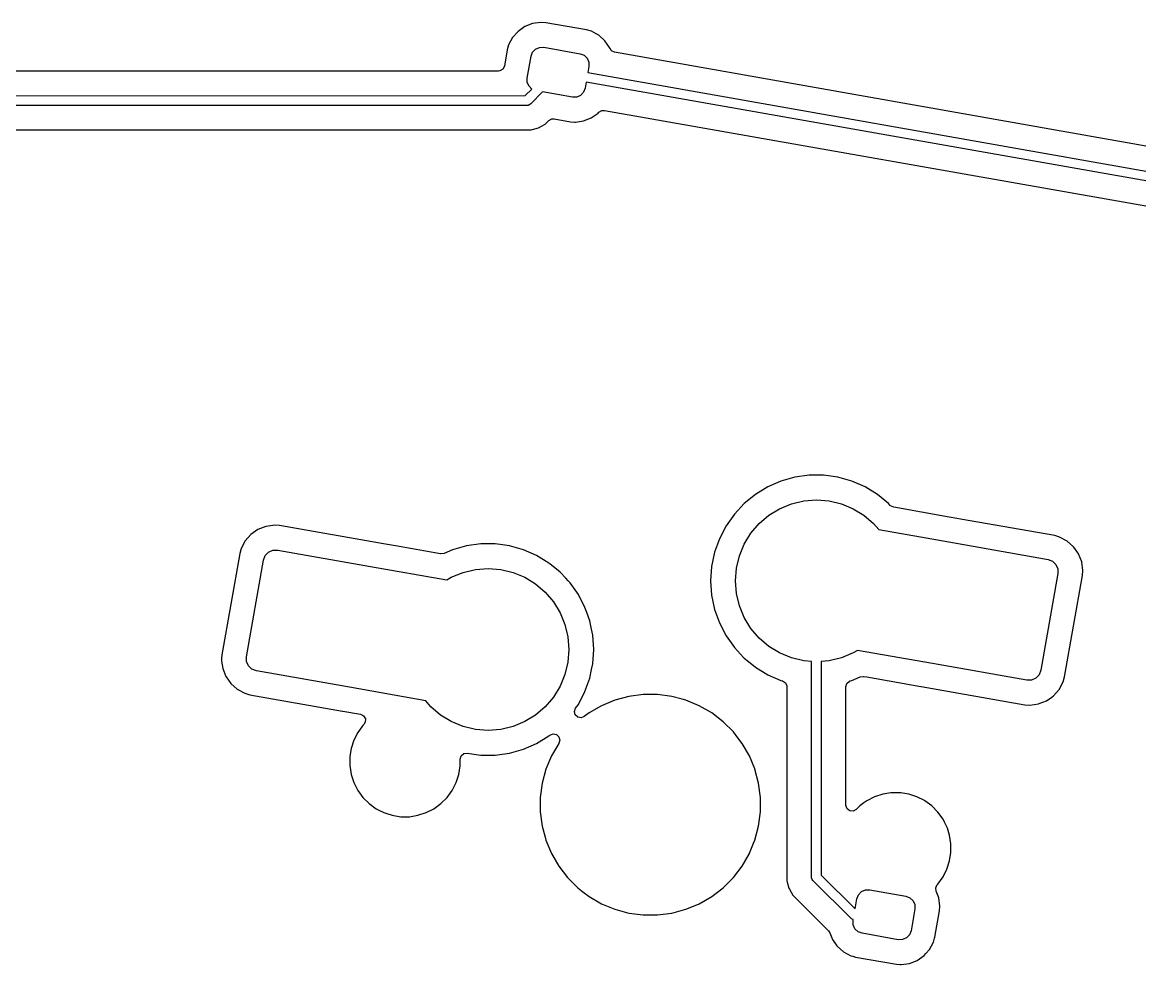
# Model space of a CAD drawing. Header units: millimetres. Extents: x 46 to 4458, y 59 to 1499.
# Drawn here: x 1741.09 to 1763.87, y 901.8 to 921 of the extents above; entities that cross this region are included whole.
import ezdxf

# ---------------------------------------------------------------- set-up
doc = ezdxf.new("R2010")
doc.units = ezdxf.units.MM
doc.layers.add('BLACK', color=7, linetype='Continuous')

msp = doc.modelspace()

# ---------------------------------------------------------------- linework, layer by layer
at = {"layer": 'BLACK', "linetype": 'Continuous'}
for p, q in [((1751.66308, 920.99945), (1751.49528, 920.97487)), ((1751.76269, 920.9922), (1751.66308, 920.99945)), ((1752.59652, 920.84517), (1751.76269, 920.9922)), ((1751.19873, 920.81498), (1751.08599, 920.68829)), ((1751.19874, 920.81498), (1751.19873, 920.81498)), ((1751.33766, 920.91226), (1751.19874, 920.81498)), ((1751.49527, 920.97487), (1751.33766, 920.91226)), ((1751.49528, 920.97487), (1751.49527, 920.97487)), ((1752.59654, 920.84517), (1752.59652, 920.84517)), ((1752.69261, 920.81792), (1752.59654, 920.84517)), ((1752.69262, 920.81792), (1752.69261, 920.81792)), ((1752.69261, 920.81792), (1752.69261, 920.81792)), ((1752.7903, 920.76525), (1752.69262, 920.81792)), ((1752.8419, 920.73743), (1752.7903, 920.76525)), ((1751.00549, 920.539), (1750.97825, 920.44293)), ((1751.08599, 920.68829), (1751.00549, 920.53901)), ((1751.00549, 920.53901), (1751.00549, 920.539)), ((1752.96859, 920.62468), (1752.8419, 920.73743)), ((1753.06587, 920.48575), (1752.96859, 920.62468)), ((1752.96859, 920.62468), (1752.96859, 920.62468)), ((1750.97824, 920.44291), (1750.91952, 920.10986)), ((1750.97825, 920.44293), (1750.97824, 920.44291)), ((1751.3846, 919.86523), (1751.46274, 920.30839)), ((1751.46274, 920.30839), (1751.49456, 920.39021)), ((1751.49456, 920.39021), (1751.55527, 920.45363)), ((1751.55527, 920.45363), (1751.63563, 920.48899)), ((1751.63563, 920.48899), (1751.7234, 920.4909)), ((1751.7234, 920.4909), (1752.462, 920.36067)), ((1752.462, 920.36067), (1752.54382, 920.32885)), ((1752.54382, 920.32885), (1752.60724, 920.26814)), ((1753.07395, 920.4654), (1753.06587, 920.48575)), ((1753.06587, 920.48575), (1753.06587, 920.48575)), ((1753.06587, 920.48575), (1753.06587, 920.48575)), ((1753.10506, 920.42009), (1753.07395, 920.4654)), ((1753.16766, 920.38906), (1753.10506, 920.42009)), ((1769.8306, 917.45094), (1753.16766, 920.38906)), ((1750.91952, 920.10986), (1750.88849, 920.04725)), ((1752.60724, 920.26814), (1752.6426, 920.18779)), ((1752.64451, 920.10002), (1752.62248, 919.97504)), ((1752.6426, 920.18779), (1752.64451, 920.10002)), ((1750.7974, 920.00739), (1733.21562, 920.00739)), ((1750.82854, 920.01136), (1750.7974, 920.00739)), ((1750.88849, 920.04725), (1750.82854, 920.01136)), ((1751.38652, 919.77746), (1751.3846, 919.86523)), ((1752.62248, 919.97504), (1770.20137, 916.87586)), ((1751.34616, 919.50688), (1751.48006, 919.64141)), ((1751.42188, 919.6971), (1751.38652, 919.77746)), ((1751.48006, 919.64141), (1751.42188, 919.6971)), ((1752.56637, 919.65685), (1752.53455, 919.57503)), ((1752.58808, 919.77997), (1752.56637, 919.65685)), ((1770.16698, 916.68079), (1752.58808, 919.77997)), ((1732.75062, 919.50503), (1751.34616, 919.50688)), ((1751.69968, 919.5812), (1751.45578, 919.33618)), ((1752.30572, 919.47434), (1751.69968, 919.5812)), ((1752.39349, 919.47626), (1752.30572, 919.47434)), ((1752.47385, 919.51161), (1752.39349, 919.47626)), ((1752.53455, 919.57503), (1752.47385, 919.51161)), ((1751.40458, 919.30881), (1732.75062, 919.30695)), ((1751.44063, 919.32374), (1751.40458, 919.30881)), ((1751.45578, 919.33618), (1751.44063, 919.32374)), ((1752.84494, 919.16663), (1752.90421, 919.20362)), ((1752.90421, 919.20362), (1752.9591, 919.20631)), ((1752.9591, 919.20631), (1769.62204, 916.26818)), ((1751.75379, 918.92637), (1751.82467, 918.99725)), ((1751.82467, 918.99725), (1751.88599, 919.03074)), ((1751.88599, 919.03074), (1751.93388, 919.03169)), ((1751.93388, 919.03169), (1752.26642, 918.97305)), ((1752.26642, 918.97305), (1752.34611, 918.96724)), ((1752.34611, 918.96724), (1752.36603, 918.96579)), ((1752.36603, 918.96579), (1752.36603, 918.96579)), ((1752.36603, 918.96579), (1752.36604, 918.96579)), ((1752.36604, 918.96579), (1752.53384, 918.99037)), ((1752.53384, 918.99037), (1752.69146, 919.05299)), ((1752.69146, 919.05299), (1752.83038, 919.15027)), ((1752.83038, 919.15027), (1752.84494, 919.16663)), ((1733.21562, 918.80639), (1751.2984, 918.80639)), ((1751.2984, 918.80639), (1751.29842, 918.80639)), ((1751.29842, 918.80639), (1751.30601, 918.80639)), ((1751.30601, 918.80639), (1751.46412, 918.80639)), ((1751.46412, 918.80639), (1751.46413, 918.80639)), ((1751.46413, 918.80639), (1751.61685, 918.84731)), ((1751.61685, 918.84731), (1751.67574, 918.88131)), ((1751.67574, 918.88131), (1751.75379, 918.92637)), ((1756.5584, 911.65189), (1756.28857, 911.53469)), ((1756.84169, 911.73127), (1756.5584, 911.65189)), ((1757.13315, 911.77133), (1756.84169, 911.73127)), ((1756.84169, 911.73127), (1756.84169, 911.73127)), ((1757.42735, 911.77133), (1757.13315, 911.77133)), ((1757.13315, 911.77133), (1757.13315, 911.77133)), ((1757.57307, 911.7513), (1757.42735, 911.77133)), ((1757.42735, 911.77133), (1757.42735, 911.77133)), ((1757.7188, 911.73127), (1757.57307, 911.7513)), ((1757.71881, 911.73127), (1757.7188, 911.73127)), ((1757.7188, 911.73127), (1757.7188, 911.73127)), ((1758.00209, 911.65189), (1757.71881, 911.73127)), ((1758.27192, 911.53469), (1758.00209, 911.65189)), ((1756.28857, 911.53469), (1756.0372, 911.38183)), ((1756.28857, 911.53469), (1756.28857, 911.53469)), ((1758.27193, 911.53469), (1758.27192, 911.53469)), ((1758.52329, 911.38183), (1758.27193, 911.53469)), ((1755.80899, 911.19617), (1755.60818, 910.98115)), ((1756.0372, 911.38183), (1755.80899, 911.19617)), ((1756.77037, 911.19007), (1757.02213, 911.25051)), ((1757.02213, 911.25051), (1757.28025, 911.27083)), ((1757.28025, 911.27083), (1757.53837, 911.25051)), ((1757.53837, 911.25051), (1757.79013, 911.19007)), ((1758.7515, 911.19617), (1758.52329, 911.38183)), ((1758.75151, 911.19616), (1758.7515, 911.19617)), ((1758.78725, 911.1579), (1758.75151, 911.19616)), ((1758.75151, 911.19616), (1758.75151, 911.19616)), ((1755.60818, 910.98115), (1755.43853, 910.74081)), ((1756.3104, 910.9557), (1756.53116, 911.09099)), ((1756.53116, 911.09099), (1756.77037, 911.19007)), ((1757.79013, 911.19007), (1758.02933, 911.09099)), ((1758.02933, 911.09099), (1758.25009, 910.9557)), ((1758.79373, 911.15145), (1758.78725, 911.1579)), ((1758.85633, 911.12043), (1758.79373, 911.15145)), ((1759.98631, 910.92118), (1758.85633, 911.12043)), ((1746.19711, 910.75153), (1746.05824, 910.73119)), ((1746.23183, 910.75662), (1746.19711, 910.75153)), ((1746.33488, 910.74911), (1746.23183, 910.75662)), ((1746.23183, 910.75662), (1746.23183, 910.75662)), ((1748.45166, 910.37587), (1746.33488, 910.74911)), ((1755.43853, 910.7408), (1755.30318, 910.47959)), ((1755.43853, 910.74081), (1755.43853, 910.7408)), ((1755.94537, 910.59067), (1756.11352, 910.78755)), ((1756.11352, 910.78755), (1756.3104, 910.9557)), ((1758.25009, 910.9557), (1758.44697, 910.78755)), ((1758.44697, 910.78755), (1758.55071, 910.66609)), ((1760.14086, 910.89393), (1759.98631, 910.92118)), ((1760.22098, 910.8798), (1760.14086, 910.89393)), ((1760.22099, 910.8798), (1760.22098, 910.8798)), ((1762.13896, 910.54161), (1760.22099, 910.8798)), ((1745.75148, 910.56579), (1745.63485, 910.43473)), ((1745.89519, 910.66642), (1745.75148, 910.56579)), ((1746.05824, 910.73119), (1745.89519, 910.66642)), ((1755.81009, 910.36991), (1755.94537, 910.59067)), ((1758.55071, 910.66609), (1759.98395, 910.41337)), ((1762.13897, 910.54161), (1762.13896, 910.54161)), ((1762.23837, 910.51342), (1762.13897, 910.54161)), ((1762.39279, 910.43015), (1762.23837, 910.51342)), ((1745.63485, 910.43473), (1745.55158, 910.2803)), ((1748.45167, 910.37586), (1748.45166, 910.37587)), ((1748.45223, 910.37576), (1748.45167, 910.37586)), ((1748.45224, 910.37576), (1748.45223, 910.37576)), ((1748.69748, 910.33252), (1748.45224, 910.37576)), ((1749.6203, 910.1698), (1748.69748, 910.33252)), ((1750.14709, 910.33252), (1749.86381, 910.25315)), ((1750.1471, 910.33252), (1750.14709, 910.33252)), ((1750.43855, 910.37258), (1750.1471, 910.33252)), ((1750.43856, 910.37258), (1750.43855, 910.37258)), ((1750.73275, 910.37258), (1750.43856, 910.37258)), ((1750.87848, 910.35255), (1750.73275, 910.37258)), ((1750.73275, 910.37258), (1750.73275, 910.37258)), ((1751.02421, 910.33252), (1750.87848, 910.35255)), ((1751.3075, 910.25315), (1751.02421, 910.33252)), ((1751.02421, 910.33252), (1751.02421, 910.33252)), ((1751.02421, 910.33252), (1751.02421, 910.33252)), ((1755.30318, 910.47959), (1755.20466, 910.20239)), ((1755.71101, 910.1307), (1755.81009, 910.36991)), ((1759.98395, 910.41337), (1759.98395, 910.41337)), ((1759.98395, 910.41337), (1762.0028, 910.0574)), ((1762.3928, 910.43015), (1762.39279, 910.43015)), ((1762.39279, 910.43015), (1762.39279, 910.43015)), ((1762.39279, 910.43015), (1762.39279, 910.43015)), ((1762.52385, 910.31352), (1762.3928, 910.43015)), ((1762.54711, 910.2803), (1762.52385, 910.31352)), ((1762.52385, 910.31352), (1762.52385, 910.31352)), ((1745.52339, 910.18089), (1745.15873, 908.11279)), ((1745.55158, 910.2803), (1745.52339, 910.18092)), ((1745.52339, 910.18092), (1745.52339, 910.18089)), ((1745.55158, 910.2803), (1745.55158, 910.2803)), ((1746.0076, 910.04474), (1746.04296, 910.13565)), ((1746.04296, 910.13565), (1746.11041, 910.20612)), ((1746.11041, 910.20612), (1746.1997, 910.2454)), ((1746.1997, 910.2454), (1746.29722, 910.24753)), ((1746.29722, 910.24753), (1748.19297, 909.91326)), ((1749.6219, 910.16953), (1749.6203, 910.1698)), ((1749.69123, 910.17819), (1749.6219, 910.16953)), ((1749.86381, 910.25315), (1749.69123, 910.17819)), ((1751.57733, 910.13594), (1751.3075, 910.25315)), ((1751.8287, 909.98308), (1751.57733, 910.13594)), ((1751.57733, 910.13594), (1751.57733, 910.13594)), ((1755.20465, 910.20237), (1755.1448, 909.91434)), ((1755.20466, 910.20239), (1755.20465, 910.20237)), ((1755.65056, 909.87894), (1755.71101, 910.1307)), ((1762.0028, 910.0574), (1762.09372, 910.02204)), ((1762.62448, 910.16981), (1762.54711, 910.2803)), ((1762.62448, 910.1698), (1762.62448, 910.16981)), ((1762.68925, 910.00676), (1762.62448, 910.1698)), ((1762.62448, 910.1698), (1762.62448, 910.1698)), ((1745.66031, 908.07513), (1746.0076, 910.04474)), ((1748.19297, 909.91326), (1748.19297, 909.91326)), ((1748.19297, 909.91326), (1749.74939, 909.63882)), ((1750.07578, 909.79132), (1750.32754, 909.85177)), ((1750.32754, 909.85177), (1750.58565, 909.87208)), ((1750.58565, 909.87208), (1750.84377, 909.85177)), ((1750.84377, 909.85177), (1751.09553, 909.79132)), ((1751.84609, 909.96894), (1751.8287, 909.98308)), ((1751.8287, 909.98308), (1751.8287, 909.98308)), ((1751.8287, 909.98308), (1751.8287, 909.98308)), ((1752.05691, 909.79742), (1751.84609, 909.96894)), ((1755.1448, 909.91434), (1755.12472, 909.62083)), ((1755.1448, 909.91434), (1755.1448, 909.91434)), ((1755.63025, 909.62083), (1755.65056, 909.87894)), ((1762.09372, 910.02204), (1762.16418, 909.95459)), ((1762.16418, 909.95459), (1762.20347, 909.8653)), ((1762.20347, 909.8653), (1762.20559, 909.76778)), ((1762.71468, 909.83317), (1762.68925, 910.00676)), ((1762.68925, 910.00676), (1762.68925, 910.00676)), ((1762.68925, 910.00676), (1762.68925, 910.00676)), ((1762.70717, 909.73012), (1762.71468, 909.83317)), ((1749.74939, 909.63882), (1749.83657, 909.69224)), ((1749.83657, 909.69224), (1750.07578, 909.79132)), ((1751.09553, 909.79132), (1751.33474, 909.69224)), ((1751.33474, 909.69224), (1751.5555, 909.55696)), ((1752.17156, 909.67466), (1752.05691, 909.79742)), ((1752.05691, 909.79742), (1752.05691, 909.79742)), ((1752.05691, 909.79742), (1752.05691, 909.79742)), ((1752.22184, 909.62083), (1752.17156, 909.67466)), ((1752.25772, 909.5824), (1752.22184, 909.62083)), ((1755.12472, 909.62083), (1755.1448, 909.32732)), ((1755.65056, 909.36271), (1755.63025, 909.62083)), ((1762.20559, 909.76778), (1761.8583, 907.79817)), ((1762.34251, 907.66201), (1762.70717, 909.73012)), ((1751.5555, 909.55696), (1751.75238, 909.38881)), ((1751.75238, 909.38881), (1751.92053, 909.19193)), ((1752.42737, 909.34206), (1752.25772, 909.5824)), ((1751.92053, 909.19193), (1752.05581, 908.97116)), ((1752.42738, 909.34206), (1752.42737, 909.34206)), ((1752.42737, 909.34206), (1752.42737, 909.34206)), ((1752.56273, 909.08084), (1752.42738, 909.34206)), ((1755.1448, 909.32732), (1755.1448, 909.32731)), ((1755.1448, 909.32731), (1755.20465, 909.03928)), ((1755.71101, 909.11095), (1755.65056, 909.36271)), ((1752.05581, 908.97116), (1752.1549, 908.73196)), ((1752.59951, 908.97733), (1752.56273, 909.08084)), ((1752.66124, 908.80364), (1752.59951, 908.97733)), ((1755.20465, 909.03928), (1755.20466, 909.03927)), ((1755.20466, 909.03927), (1755.30318, 908.76206)), ((1755.81009, 908.87174), (1755.71101, 909.11095)), ((1752.1549, 908.73196), (1752.21534, 908.4802)), ((1752.66125, 908.80362), (1752.66124, 908.80364)), ((1752.69595, 908.63662), (1752.66125, 908.80362)), ((1755.30318, 908.76206), (1755.43853, 908.50085)), ((1755.94537, 908.65098), (1755.81009, 908.87174)), ((1752.21534, 908.4802), (1752.23565, 908.22208)), ((1752.7211, 908.51559), (1752.69595, 908.63662)), ((1752.74118, 908.22208), (1752.7211, 908.51559)), ((1755.43853, 908.50085), (1755.43853, 908.50084)), ((1755.43853, 908.50084), (1755.60818, 908.2605)), ((1756.11352, 908.4541), (1755.94537, 908.65098)), ((1755.60818, 908.2605), (1755.60818, 908.2605)), ((1755.60818, 908.2605), (1755.79442, 908.06109)), ((1756.3104, 908.28595), (1756.11352, 908.4541)), ((1756.53116, 908.15067), (1756.3104, 908.28595)), ((1745.15331, 908.0384), (1745.15122, 908.00974)), ((1745.15122, 908.00974), (1745.1548, 907.9853)), ((1745.15873, 908.11278), (1745.15331, 908.0384)), ((1745.15873, 908.11279), (1745.15873, 908.11278)), ((1745.66244, 907.9776), (1745.66031, 908.07513)), ((1752.23565, 908.22208), (1752.21534, 907.96396)), ((1752.7211, 907.92857), (1752.74118, 908.22208)), ((1755.79442, 908.06109), (1755.80899, 908.04549)), ((1755.80899, 908.04549), (1755.89322, 907.97696)), ((1756.77037, 908.05158), (1756.53116, 908.15067)), ((1757.02213, 907.99114), (1756.77037, 908.05158)), ((1757.79013, 908.05158), (1757.53837, 907.99114)), ((1758.02933, 908.15067), (1757.79013, 908.05158)), ((1758.11651, 908.20409), (1758.02933, 908.15067)), ((1759.64831, 907.93399), (1758.11651, 908.20409)), ((1745.1548, 907.9853), (1745.17665, 907.83614)), ((1745.17665, 907.83614), (1745.2414, 907.67315)), ((1745.70172, 907.88832), (1745.66244, 907.9776)), ((1745.77218, 907.82087), (1745.70172, 907.88832)), ((1745.8631, 907.78551), (1745.77218, 907.82087)), ((1747.75885, 907.45124), (1745.8631, 907.78551)), ((1752.21534, 907.96396), (1752.1549, 907.7122)), ((1752.66125, 907.64054), (1752.69761, 907.8155)), ((1752.69761, 907.8155), (1752.7211, 907.92857)), ((1755.89322, 907.97696), (1756.0372, 907.85983)), ((1756.0372, 907.85983), (1756.0372, 907.85983)), ((1756.0372, 907.85983), (1756.0372, 907.85983)), ((1756.0372, 907.85983), (1756.28857, 907.70697)), ((1757.18077, 907.97866), (1757.02213, 907.99114)), ((1757.18217, 903.56878), (1757.18077, 907.97866)), ((1757.53837, 907.99114), (1757.37885, 907.97859)), ((1757.37885, 907.97859), (1757.38024, 903.62716)), ((1761.56868, 907.59538), (1759.64831, 907.93399)), ((1759.64831, 907.93399), (1759.64831, 907.93399)), ((1761.8583, 907.79817), (1761.82294, 907.70725)), ((1745.2414, 907.67315), (1745.24142, 907.6731)), ((1745.24142, 907.6731), (1745.24918, 907.66201)), ((1745.24918, 907.66201), (1745.34205, 907.52939)), ((1752.1549, 907.7122), (1752.05581, 907.473)), ((1752.56273, 907.36332), (1752.66125, 907.64053)), ((1752.66125, 907.64053), (1752.66125, 907.64054)), ((1752.66125, 907.64053), (1752.66125, 907.64053)), ((1756.28857, 907.70697), (1756.28857, 907.70696)), ((1756.28857, 907.70696), (1756.55841, 907.58976)), ((1756.55841, 907.58976), (1756.5892, 907.58113)), ((1756.5892, 907.58113), (1756.64844, 907.54409)), ((1757.90043, 907.52877), (1757.95324, 907.57452)), ((1757.95324, 907.57452), (1757.9713, 907.58113)), ((1757.9713, 907.58113), (1758.00209, 907.58976)), ((1758.00209, 907.58976), (1758.17467, 907.66472)), ((1758.17467, 907.66472), (1758.244, 907.67338)), ((1758.244, 907.67338), (1758.2456, 907.6731)), ((1758.2456, 907.6731), (1758.30854, 907.66201)), ((1758.30854, 907.66201), (1759.40738, 907.46825)), ((1761.66621, 907.5975), (1761.56868, 907.59538)), ((1761.75549, 907.63679), (1761.66621, 907.5975)), ((1761.82294, 907.70725), (1761.75549, 907.63679)), ((1762.23105, 907.40818), (1762.31432, 907.5626)), ((1762.31432, 907.5626), (1762.34251, 907.66201)), ((1745.34205, 907.52939), (1745.34205, 907.52939)), ((1745.34205, 907.52939), (1745.4731, 907.41276)), ((1745.4731, 907.41276), (1745.47311, 907.41276)), ((1745.47311, 907.41276), (1745.47311, 907.41276)), ((1745.47311, 907.41276), (1745.47311, 907.41275)), ((1745.47311, 907.41275), (1745.62753, 907.32949)), ((1745.62753, 907.32949), (1745.72694, 907.3013)), ((1749.31519, 907.17682), (1747.75885, 907.45124)), ((1747.75885, 907.45124), (1747.75885, 907.45124)), ((1752.05581, 907.473), (1751.92053, 907.25223)), ((1752.42738, 907.1021), (1752.56273, 907.36332)), ((1756.64844, 907.54409), (1756.67826, 907.4809)), ((1756.67826, 907.4809), (1756.67975, 907.46173)), ((1756.67975, 907.46173), (1756.67975, 903.67496)), ((1757.88075, 907.46173), (1757.90043, 907.52877)), ((1757.88075, 905.04922), (1757.88075, 907.46173)), ((1759.40738, 907.46825), (1759.40738, 907.46825)), ((1759.40738, 907.46825), (1759.41366, 907.46714)), ((1759.41366, 907.46714), (1759.41367, 907.46714)), ((1759.41367, 907.46714), (1761.53102, 907.0938)), ((1762.11442, 907.27712), (1762.23105, 907.40818)), ((1745.72694, 907.3013), (1747.6185, 906.96777)), ((1749.41893, 907.05535), (1749.31519, 907.17682)), ((1751.92053, 907.25223), (1751.75238, 907.05535)), ((1752.37202, 907.02368), (1752.42738, 907.1021)), ((1753.17371, 907.18892), (1752.90191, 907.07634)), ((1753.45791, 907.26507), (1753.17371, 907.18892)), ((1753.74959, 907.30347), (1753.45791, 907.26507)), ((1753.7496, 907.30347), (1753.74959, 907.30347)), ((1753.74959, 907.30347), (1753.74959, 907.30347)), ((1754.04381, 907.30347), (1753.7496, 907.30347)), ((1754.04382, 907.30347), (1754.04381, 907.30347)), ((1754.3355, 907.26507), (1754.04382, 907.30347)), ((1754.04382, 907.30347), (1754.04382, 907.30347)), ((1754.54083, 907.21005), (1754.3355, 907.26507)), ((1754.3355, 907.26507), (1754.3355, 907.26507)), ((1754.3355, 907.26507), (1754.3355, 907.26507)), ((1754.6197, 907.18892), (1754.54083, 907.21005)), ((1754.8915, 907.07634), (1754.6197, 907.18892)), ((1761.63407, 907.08629), (1761.80766, 907.11172)), ((1761.80766, 907.11172), (1761.82569, 907.11888)), ((1761.82569, 907.11888), (1761.97071, 907.17649)), ((1761.97071, 907.17649), (1762.08105, 907.25375)), ((1762.08105, 907.25375), (1762.11442, 907.27712)), ((1747.6185, 906.96777), (1747.61851, 906.96776)), ((1747.61851, 906.96776), (1747.62479, 906.96666)), ((1747.62479, 906.96666), (1747.6248, 906.96666)), ((1747.6248, 906.96666), (1747.9877, 906.90267)), ((1747.9877, 906.90267), (1748.0503, 906.87164)), ((1748.0503, 906.87164), (1748.0862, 906.81169)), ((1749.61581, 906.8872), (1749.41893, 907.05535)), ((1749.83657, 906.75192), (1749.61581, 906.8872)), ((1751.5555, 906.8872), (1751.33474, 906.75192)), ((1751.75238, 907.05535), (1751.5555, 906.8872)), ((1752.34954, 906.95955), (1752.37202, 907.02368)), ((1752.36521, 906.89146), (1752.34954, 906.95955)), ((1752.41519, 906.84264), (1752.36521, 906.89146)), ((1752.64711, 906.92922), (1752.54881, 906.8538)), ((1752.90189, 907.07633), (1752.64711, 906.92923)), ((1752.64711, 906.92923), (1752.64711, 906.92922)), ((1752.90191, 907.07634), (1752.90189, 907.07633)), ((1754.89151, 907.07633), (1754.8915, 907.07634)), ((1755.14629, 906.92923), (1754.89151, 907.07633)), ((1755.1463, 906.92923), (1755.14629, 906.92923)), ((1755.1463, 906.92922), (1755.1463, 906.92923)), ((1755.14631, 906.92922), (1755.1463, 906.92922)), ((1755.37971, 906.75012), (1755.14631, 906.92922)), ((1755.14631, 906.92922), (1755.14631, 906.92922)), ((1761.53102, 907.0938), (1761.63407, 907.08629)), ((1748.01529, 906.64675), (1747.93127, 906.53109)), ((1748.0354, 906.67442), (1748.01529, 906.64675)), ((1748.05385, 906.69287), (1748.0354, 906.67442)), ((1748.0354, 906.67442), (1748.0354, 906.67442)), ((1748.0354, 906.67442), (1748.0354, 906.67442)), ((1748.08398, 906.74186), (1748.05385, 906.69287)), ((1748.0862, 906.81169), (1748.08398, 906.74186)), ((1750.07578, 906.65284), (1749.83657, 906.75192)), ((1750.32754, 906.59239), (1750.07578, 906.65284)), ((1751.09553, 906.65284), (1750.84377, 906.59239)), ((1751.33474, 906.75192), (1751.09553, 906.65284)), ((1752.48364, 906.82861), (1752.41519, 906.84264)), ((1752.54881, 906.8538), (1752.48364, 906.82861)), ((1755.37972, 906.75012), (1755.37971, 906.75012)), ((1755.58775, 906.54209), (1755.37972, 906.75012)), ((1747.93127, 906.53109), (1747.85084, 906.37325)), ((1750.58565, 906.57208), (1750.32754, 906.59239)), ((1750.84377, 906.59239), (1750.58565, 906.57208)), ((1751.57734, 906.30822), (1751.8287, 906.46108)), ((1751.8287, 906.46108), (1751.84629, 906.47539)), ((1751.84629, 906.47539), (1751.91071, 906.50243)), ((1751.91071, 906.50243), (1751.97953, 906.49035)), ((1751.97953, 906.49035), (1752.03089, 906.44298)), ((1752.03089, 906.44298), (1752.04849, 906.37536)), ((1755.58776, 906.54208), (1755.58775, 906.54209)), ((1755.6798, 906.42212), (1755.58776, 906.54208)), ((1755.76686, 906.30867), (1755.6798, 906.42212)), ((1747.7961, 906.20476), (1747.77777, 906.08904)), ((1747.85084, 906.37324), (1747.7961, 906.20476)), ((1747.85084, 906.37325), (1747.85084, 906.37324)), ((1751.02421, 906.11164), (1751.30749, 906.19101)), ((1751.30749, 906.19101), (1751.57734, 906.30822)), ((1752.02655, 906.30868), (1751.87945, 906.05388)), ((1752.02766, 906.31033), (1752.02655, 906.30868)), ((1752.02785, 906.31092), (1752.02766, 906.31033)), ((1752.02858, 906.31218), (1752.02785, 906.31092)), ((1752.04849, 906.37536), (1752.0283, 906.31234)), ((1752.0283, 906.31234), (1752.02858, 906.31218)), ((1755.76686, 906.30866), (1755.76686, 906.30867)), ((1755.91396, 906.05388), (1755.76686, 906.30866)), ((1747.77777, 906.08904), (1747.76838, 906.02978)), ((1747.76838, 906.02978), (1747.76838, 905.85262)), ((1750.01938, 905.98699), (1750.03907, 906.05403)), ((1750.01938, 905.85262), (1750.01938, 905.98699)), ((1750.03907, 906.05403), (1750.09187, 906.09978)), ((1750.09187, 906.09978), (1750.16026, 906.10983)), ((1750.16026, 906.10983), (1750.39209, 906.07797)), ((1750.39209, 906.07797), (1750.43855, 906.07158)), ((1750.43855, 906.07158), (1750.43856, 906.07158)), ((1750.43856, 906.07158), (1750.73275, 906.07158)), ((1750.73275, 906.07158), (1750.77921, 906.07797)), ((1750.77921, 906.07797), (1751.02421, 906.11164)), ((1751.87944, 906.05386), (1751.76686, 905.78206)), ((1751.87945, 906.05388), (1751.87944, 906.05386)), ((1755.91397, 906.05386), (1755.91396, 906.05388)), ((1756.023, 905.79065), (1755.91397, 906.05386)), ((1747.76838, 905.85262), (1747.77339, 905.821)), ((1747.77339, 905.821), (1747.7961, 905.67765)), ((1749.99167, 905.67765), (1750.01938, 905.85262)), ((1751.76686, 905.78206), (1751.69071, 905.49787)), ((1756.02655, 905.78206), (1756.023, 905.79065)), ((1756.1027, 905.49787), (1756.02655, 905.78206)), ((1747.7961, 905.67765), (1747.85084, 905.50916)), ((1747.85084, 905.50916), (1747.85084, 905.50916)), ((1747.85084, 905.50916), (1747.92389, 905.3658)), ((1749.8565, 905.35131), (1749.93692, 905.50916)), ((1749.93692, 905.50916), (1749.99167, 905.67765)), ((1747.92389, 905.3658), (1747.93127, 905.35131)), ((1747.93127, 905.35131), (1748.0354, 905.20799)), ((1749.75236, 905.20799), (1749.8565, 905.35131)), ((1751.69071, 905.49787), (1751.65231, 905.20619)), ((1756.1411, 905.20618), (1756.1027, 905.49787)), ((1758.63597, 905.27472), (1758.46749, 905.21998)), ((1758.79836, 905.30044), (1758.63597, 905.27472)), ((1758.81095, 905.30244), (1758.79836, 905.30044)), ((1758.98811, 905.30244), (1758.81095, 905.30244)), ((1759.0007, 905.30044), (1758.98811, 905.30244)), ((1759.16308, 905.27472), (1759.0007, 905.30044)), ((1759.33157, 905.21998), (1759.16308, 905.27472)), ((1748.0354, 905.20799), (1748.16067, 905.08272)), ((1748.16067, 905.08272), (1748.30399, 904.97859)), ((1749.48377, 904.97859), (1749.6271, 905.08272)), ((1749.6271, 905.08272), (1749.75236, 905.20799)), ((1751.65231, 905.20619), (1751.6523, 905.20617)), ((1751.6523, 905.20617), (1751.6523, 904.91197)), ((1756.1411, 904.91196), (1756.1411, 905.20618)), ((1757.88106, 905.04037), (1757.88075, 905.04922)), ((1758.24986, 905.09612), (1758.16631, 905.03542)), ((1758.30964, 905.13955), (1758.24986, 905.09612)), ((1758.46748, 905.21998), (1758.30964, 905.13955)), ((1758.46749, 905.21998), (1758.46748, 905.21998)), ((1759.48246, 905.14309), (1759.33157, 905.21998)), ((1759.33157, 905.21998), (1759.33157, 905.21998)), ((1759.48942, 905.13955), (1759.48246, 905.14309)), ((1759.63274, 905.03542), (1759.48942, 905.13955)), ((1748.30399, 904.97859), (1748.35741, 904.95137)), ((1748.35741, 904.95137), (1748.46184, 904.89816)), ((1748.46184, 904.89816), (1748.46184, 904.89816)), ((1748.46184, 904.89816), (1748.52244, 904.87847)), ((1748.52244, 904.87847), (1748.63033, 904.84342)), ((1748.63033, 904.84342), (1748.8053, 904.8157)), ((1748.98246, 904.8157), (1749.15744, 904.84342)), ((1749.15744, 904.84342), (1749.32592, 904.89816)), ((1749.32592, 904.89816), (1749.48377, 904.97859)), ((1751.6523, 904.91197), (1751.65231, 904.91195)), ((1751.65231, 904.91195), (1751.69067, 904.62057)), ((1756.1027, 904.62027), (1756.1411, 904.91196)), ((1757.90548, 904.97491), (1757.88106, 905.04037)), ((1757.96141, 904.93303), (1757.90548, 904.97491)), ((1758.03111, 904.92805), (1757.96141, 904.93303)), ((1758.09243, 904.96154), (1758.03111, 904.92805)), ((1758.16631, 905.03542), (1758.09243, 904.96154)), ((1758.16631, 905.03542), (1758.16631, 905.03542)), ((1758.16631, 905.03542), (1758.16631, 905.03542)), ((1759.75801, 904.91015), (1759.63274, 905.03542)), ((1759.86214, 904.76683), (1759.75801, 904.91015)), ((1748.8053, 904.8157), (1748.8053, 904.8157)), ((1748.8053, 904.8157), (1748.98246, 904.8157)), ((1748.98246, 904.8157), (1748.98246, 904.8157)), ((1751.69067, 904.62057), (1751.69071, 904.62027)), ((1751.69071, 904.62027), (1751.75, 904.39897)), ((1756.02655, 904.33608), (1756.1027, 904.62027)), ((1759.8953, 904.70174), (1759.86214, 904.76683)), ((1759.89531, 904.70174), (1759.8953, 904.70174)), ((1759.94257, 904.60898), (1759.89531, 904.70174)), ((1759.95193, 904.58017), (1759.94257, 904.60898)), ((1759.94257, 904.60898), (1759.94257, 904.60898)), ((1751.75, 904.39897), (1751.76686, 904.33608)), ((1759.99731, 904.44049), (1759.95193, 904.58017)), ((1760.02503, 904.26552), (1759.99731, 904.44049)), ((1751.76686, 904.33608), (1751.87944, 904.06428)), ((1755.91656, 904.07052), (1756.00048, 904.27313)), ((1756.00048, 904.27313), (1756.02655, 904.33608)), ((1760.02503, 904.08836), (1760.02503, 904.26552)), ((1751.87944, 904.06428), (1751.87945, 904.06426)), ((1751.87945, 904.06426), (1752.02654, 903.80948)), ((1755.76686, 903.80947), (1755.91397, 904.06427)), ((1755.91397, 904.06427), (1755.91656, 904.07052)), ((1759.94257, 903.74489), (1759.99731, 903.91338)), ((1759.99731, 903.91338), (1760.02503, 904.08836)), ((1752.02654, 903.80948), (1752.02656, 903.80946)), ((1752.02656, 903.80946), (1752.20565, 903.57606)), ((1755.58775, 903.57606), (1755.76686, 903.80947)), ((1759.86214, 903.58705), (1759.94257, 903.74489)), ((1752.20565, 903.57606), (1752.20566, 903.57605)), ((1752.20566, 903.57605), (1752.41369, 903.36802)), ((1755.37972, 903.36802), (1755.58775, 903.57606)), ((1756.67975, 903.67496), (1756.67975, 903.67494)), ((1756.67975, 903.67494), (1756.67975, 903.50924)), ((1756.67975, 903.50924), (1756.67975, 903.50924)), ((1756.67975, 903.50924), (1756.68636, 903.48455)), ((1756.68636, 903.48455), (1756.72067, 903.35651)), ((1757.1971, 903.53273), (1757.18217, 903.56878)), ((1757.20954, 903.51758), (1757.1971, 903.53273)), ((1757.99508, 902.73476), (1757.20954, 903.51758)), ((1757.38024, 903.62716), (1758.07181, 902.93798)), ((1759.75801, 903.44372), (1759.86214, 903.58705)), ((1752.41369, 903.36802), (1752.41369, 903.36802)), ((1752.41369, 903.36802), (1752.52049, 903.28607)), ((1752.52049, 903.28607), (1752.64711, 903.18891)), ((1755.1463, 903.18891), (1755.37972, 903.36802)), ((1756.72067, 903.35651), (1756.72067, 903.3565)), ((1756.72067, 903.3565), (1756.72067, 903.3565)), ((1756.72067, 903.3565), (1756.73092, 903.33875)), ((1756.73092, 903.33875), (1756.73093, 903.33874)), ((1756.73093, 903.33874), (1756.79972, 903.21958)), ((1758.10808, 903.14367), (1758.1399, 903.22549)), ((1758.1399, 903.22549), (1758.20061, 903.28891)), ((1758.20061, 903.28891), (1758.28096, 903.32427)), ((1758.28096, 903.32427), (1758.36873, 903.32618)), ((1758.36873, 903.32618), (1759.10734, 903.19595)), ((1759.71328, 903.36911), (1759.74546, 903.43113)), ((1759.71974, 903.29954), (1759.71328, 903.36911)), ((1759.77382, 903.16342), (1759.71974, 903.29954)), ((1759.74546, 903.43113), (1759.7473, 903.43301)), ((1759.7473, 903.43301), (1759.75801, 903.44372)), ((1759.75801, 903.44372), (1759.75801, 903.44372)), ((1759.75801, 903.44372), (1759.75801, 903.44372)), ((1752.64711, 903.18891), (1752.64711, 903.18891)), ((1752.64711, 903.18891), (1752.90189, 903.04181)), ((1752.90189, 903.04181), (1752.90191, 903.0418)), ((1752.90191, 903.0418), (1753.17371, 902.92922)), ((1754.73951, 902.97885), (1754.8915, 903.0418)), ((1754.8915, 903.0418), (1754.8915, 903.04181)), ((1754.8915, 903.04181), (1754.89151, 903.04181)), ((1754.89151, 903.04181), (1755.1463, 903.18891)), ((1756.79972, 903.21958), (1756.79973, 903.21957)), ((1756.79973, 903.21957), (1756.9186, 903.10071)), ((1756.9186, 903.10071), (1756.9186, 903.1007)), ((1756.9186, 903.1007), (1757.52724, 902.49207)), ((1758.07181, 902.93798), (1758.10808, 903.14367)), ((1759.10734, 903.19595), (1759.18916, 903.16413)), ((1759.18916, 903.16413), (1759.25258, 903.10342)), ((1759.25258, 903.10342), (1759.28793, 903.02307)), ((1759.28793, 903.02307), (1759.28985, 902.9353)), ((1759.7984, 902.99561), (1759.77382, 903.16342)), ((1759.79114, 902.89599), (1759.7984, 902.99561)), ((1753.17371, 902.92922), (1753.17371, 902.92922)), ((1753.17371, 902.92922), (1753.17372, 902.92922)), ((1753.17372, 902.92922), (1753.4579, 902.85307)), ((1753.4579, 902.85307), (1753.7496, 902.81467)), ((1753.7496, 902.81467), (1753.74961, 902.81467)), ((1753.74961, 902.81467), (1754.0438, 902.81467)), ((1754.0438, 902.81467), (1754.04381, 902.81467)), ((1754.04381, 902.81467), (1754.3355, 902.85307)), ((1754.3355, 902.85307), (1754.61969, 902.92922)), ((1754.61969, 902.92922), (1754.73951, 902.97885)), ((1759.28985, 902.9353), (1759.21171, 902.49213)), ((1759.69621, 902.35761), (1759.79114, 902.89599)), ((1758.03113, 902.71982), (1757.99508, 902.73476)), ((1758.02994, 902.70051), (1758.0333, 902.71961)), ((1758.03185, 902.61274), (1758.02994, 902.70051)), ((1758.0333, 902.71961), (1758.03113, 902.71982)), ((1758.06721, 902.53238), (1758.03185, 902.61274)), ((1757.52724, 902.49207), (1757.5548, 902.45017)), ((1757.5548, 902.45017), (1757.60858, 902.31478)), ((1757.60858, 902.31478), (1757.60858, 902.31478)), ((1757.60858, 902.31478), (1757.60859, 902.31477)), ((1757.60859, 902.31477), (1757.69973, 902.1846)), ((1758.13063, 902.47168), (1758.06721, 902.53238)), ((1758.21245, 902.43986), (1758.13063, 902.47168)), ((1758.95105, 902.30962), (1758.21245, 902.43986)), ((1759.11918, 902.34689), (1759.03882, 902.31154)), ((1759.17989, 902.41031), (1759.11918, 902.34689)), ((1759.21171, 902.49213), (1759.17989, 902.41031)), ((1759.66896, 902.26152), (1759.69189, 902.34239)), ((1759.69189, 902.34239), (1759.6962, 902.3576)), ((1759.6962, 902.3576), (1759.69621, 902.35761)), ((1759.6962, 902.3576), (1759.6962, 902.3576)), ((1757.69973, 902.1846), (1757.70586, 902.17585)), ((1757.70586, 902.17585), (1757.70586, 902.17584)), ((1757.70586, 902.17584), (1757.83255, 902.0631)), ((1759.03882, 902.31154), (1758.95105, 902.30962)), ((1759.5133, 902.02778), (1759.58847, 902.11224)), ((1759.58847, 902.11224), (1759.66896, 902.26152)), ((1757.83255, 902.0631), (1757.83255, 902.0631)), ((1757.83255, 902.0631), (1757.83256, 902.0631)), ((1757.83256, 902.0631), (1757.98184, 901.98261)), ((1757.98184, 901.98261), (1758.02386, 901.97069)), ((1758.02386, 901.97069), (1758.07791, 901.95536)), ((1758.07791, 901.95536), (1758.07792, 901.95536)), ((1758.07792, 901.95536), (1758.07793, 901.95536)), ((1758.07793, 901.95536), (1758.91175, 901.80833)), ((1759.17918, 901.82565), (1759.33679, 901.88827)), ((1759.33679, 901.88827), (1759.47572, 901.98555)), ((1759.47572, 901.98555), (1759.4774, 901.98743)), ((1759.4774, 901.98743), (1759.5133, 902.02778)), ((1758.91175, 901.80833), (1758.99145, 901.80252)), ((1758.99145, 901.80252), (1759.01137, 901.80107)), ((1759.01137, 901.80107), (1759.17918, 901.82565)), ((1759.01137, 901.80107), (1759.01137, 901.80107)), ((1759.01137, 901.80107), (1759.01137, 901.80107))]:
    msp.add_line(p, q, dxfattribs=at)

doc.saveas('drawing.dxf')
